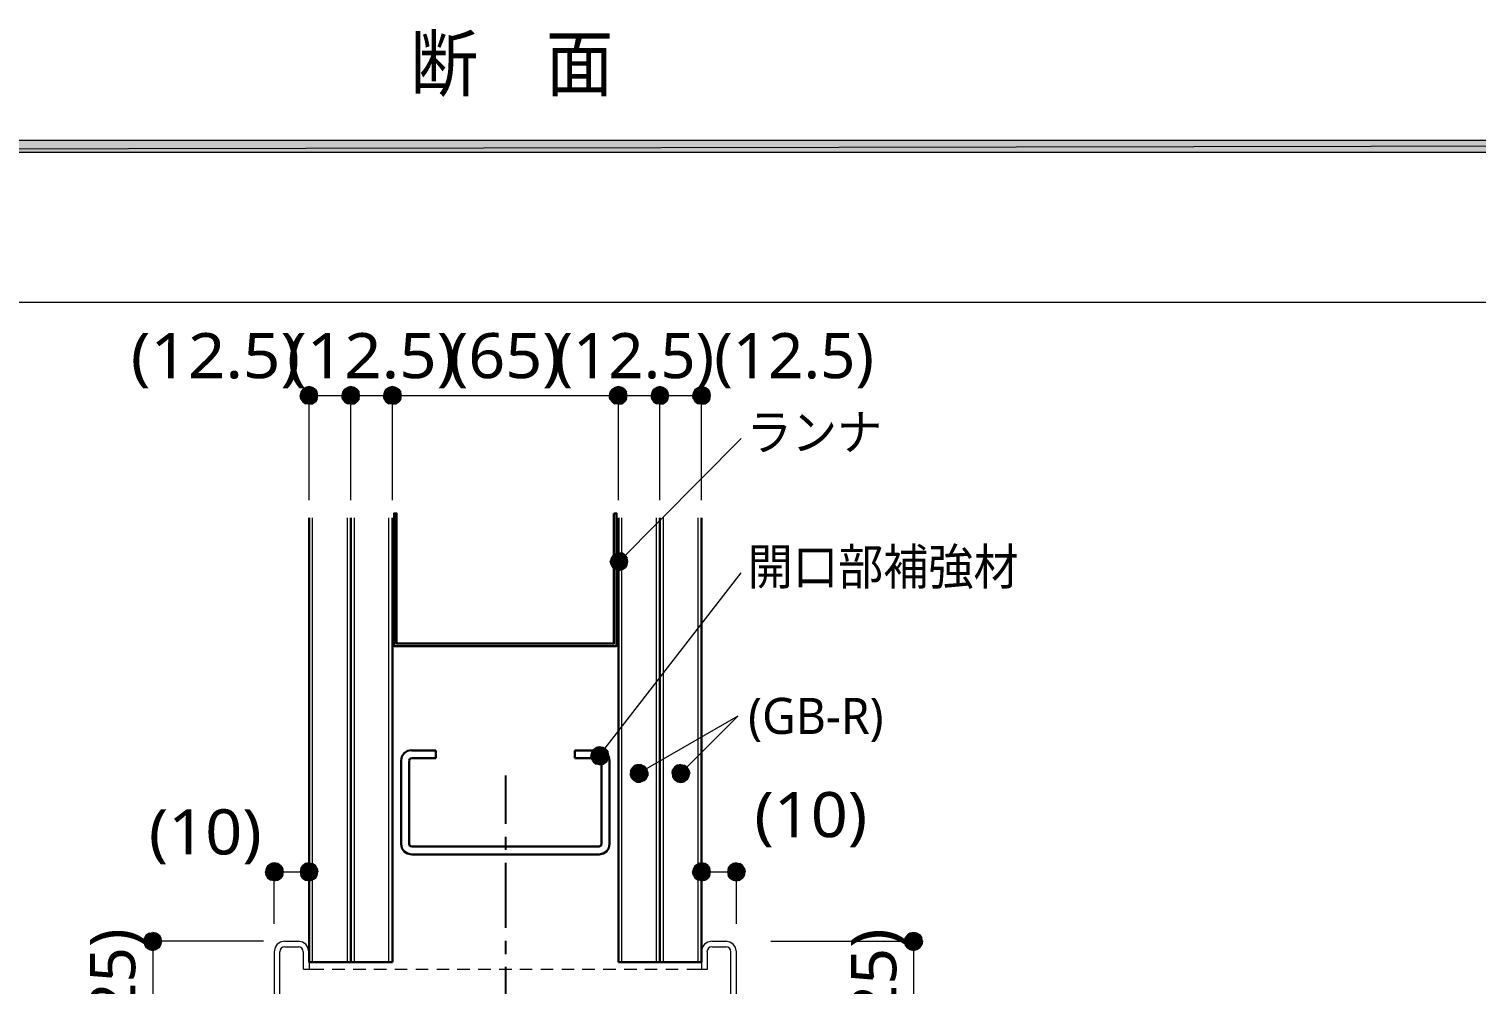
# Model space of a CAD drawing. Header units: millimetres. Extents: x 0 to 420, y 0 to 297.
# Drawn here: x 122.7 to 206, y 157.7 to 212.7 of the extents above; entities that cross this region are included whole.
import ezdxf
from ezdxf.enums import TextEntityAlignment as Align

# ---------------------------------------------------------------- set-up
doc = ezdxf.new("R2010")
doc.units = ezdxf.units.MM
doc.styles.add('kst32b', font='NotoSansJP-Variable.ttf')

msp = doc.modelspace()

# ---------------------------------------------------------------- hatches: boundary and pattern name
h = msp.add_hatch(color=7)
h.paths.add_polyline_path([(394.166, 205.634), (394.166, 206.333), (26.183, 205.634), (394.166, 205.634)])
h.paths.add_polyline_path([(394.166, 206.333), (26.183, 205.634), (26.183, 206.333), (394.166, 206.333)])
h = msp.add_hatch(color=7)
h.paths.add_polyline_path([(138.324, 191.812), (138.303, 191.622), (138.811, 191.622), (138.324, 191.812)])
h.paths.add_polyline_path([(138.303, 191.622), (138.811, 191.622), (138.324, 191.41), (138.303, 191.622)])
h.paths.add_polyline_path([(138.811, 191.622), (138.324, 191.41), (138.451, 191.262), (138.811, 191.622)])
h = msp.add_hatch(color=7)
h.paths.add_polyline_path([(138.811, 192.13), (138.599, 192.087), (138.811, 191.622), (138.811, 192.13)])
h.paths.add_polyline_path([(138.599, 192.087), (138.811, 191.622), (138.451, 191.982), (138.599, 192.087)])
h.paths.add_polyline_path([(138.811, 191.622), (138.451, 191.982), (138.324, 191.812), (138.811, 191.622)])
h = msp.add_hatch(color=7)
h.paths.add_polyline_path([(138.451, 191.262), (138.599, 191.135), (138.811, 191.622), (138.451, 191.262)])
h.paths.add_polyline_path([(138.599, 191.135), (138.811, 191.622), (138.811, 191.114), (138.599, 191.135)])
h.paths.add_polyline_path([(138.811, 191.622), (138.811, 191.114), (139.002, 191.135), (138.811, 191.622)])
for points in [[(139.002, 192.087), (138.811, 192.13), (138.811, 191.622), (139.002, 192.087)], [(141.393, 192.087), (141.203, 192.13), (141.203, 191.622), (141.393, 192.087)], [(143.806, 192.087), (143.616, 192.13), (143.616, 191.622), (143.806, 192.087)], [(156.803, 192.087), (156.612, 192.13), (156.612, 191.622), (156.803, 192.087)], [(159.195, 192.087), (159.004, 192.13), (159.004, 191.622), (159.195, 192.087)], [(161.608, 192.087), (161.396, 192.13), (161.396, 191.622), (161.608, 192.087)], [(156.845, 182.541), (156.654, 182.562), (156.654, 182.054), (156.845, 182.541)], [(155.744, 171.344), (155.533, 171.386), (155.533, 170.878), (155.744, 171.344)], [(157.734, 170.371), (157.544, 170.307), (157.797, 169.862), (157.734, 170.371)], [(159.999, 170.328), (159.851, 170.222), (160.211, 169.862), (159.999, 170.328)], [(137.012, 164.655), (136.8, 164.698), (136.8, 164.19), (137.012, 164.655)], [(138.599, 163.703), (138.811, 163.661), (138.811, 164.19), (138.599, 163.703)], [(161.608, 164.655), (161.396, 164.698), (161.396, 164.19), (161.608, 164.655)], [(163.216, 163.703), (163.407, 163.661), (163.407, 164.19), (163.216, 163.703)], [(130.281, 159.978), (130.323, 160.189), (129.815, 160.189), (130.281, 159.978)], [(173.122, 160.38), (173.101, 160.189), (173.609, 160.189), (173.122, 160.38)], [(174.075, 159.978), (174.117, 160.189), (173.609, 160.189), (174.075, 159.978)]]:
    msp.add_hatch(color=7).paths.add_polyline_path(points)
h = msp.add_hatch(color=7)
h.paths.add_polyline_path([(139.319, 191.622), (139.277, 191.812), (138.811, 191.622), (139.319, 191.622)])
h.paths.add_polyline_path([(139.277, 191.812), (138.811, 191.622), (139.171, 191.982), (139.277, 191.812)])
h.paths.add_polyline_path([(138.811, 191.622), (139.171, 191.982), (139.002, 192.087), (138.811, 191.622)])
h = msp.add_hatch(color=7)
h.paths.add_polyline_path([(139.002, 191.135), (139.171, 191.262), (138.811, 191.622), (139.002, 191.135)])
h.paths.add_polyline_path([(139.171, 191.262), (138.811, 191.622), (139.277, 191.41), (139.171, 191.262)])
h.paths.add_polyline_path([(138.811, 191.622), (139.277, 191.41), (139.319, 191.622), (138.811, 191.622)])
h = msp.add_hatch(color=7)
h.paths.add_polyline_path([(140.737, 191.812), (140.695, 191.622), (141.203, 191.622), (140.737, 191.812)])
h.paths.add_polyline_path([(140.695, 191.622), (141.203, 191.622), (140.737, 191.41), (140.695, 191.622)])
h.paths.add_polyline_path([(141.203, 191.622), (140.737, 191.41), (140.843, 191.262), (141.203, 191.622)])
h = msp.add_hatch(color=7)
h.paths.add_polyline_path([(141.203, 192.13), (141.012, 192.087), (141.203, 191.622), (141.203, 192.13)])
h.paths.add_polyline_path([(141.012, 192.087), (141.203, 191.622), (140.843, 191.982), (141.012, 192.087)])
h.paths.add_polyline_path([(141.203, 191.622), (140.843, 191.982), (140.737, 191.812), (141.203, 191.622)])
h = msp.add_hatch(color=7)
h.paths.add_polyline_path([(140.843, 191.262), (141.012, 191.135), (141.203, 191.622), (140.843, 191.262)])
h.paths.add_polyline_path([(141.012, 191.135), (141.203, 191.622), (141.203, 191.114), (141.012, 191.135)])
h.paths.add_polyline_path([(141.203, 191.622), (141.203, 191.114), (141.393, 191.135), (141.203, 191.622)])
h = msp.add_hatch(color=7)
h.paths.add_polyline_path([(141.711, 191.622), (141.69, 191.812), (141.203, 191.622), (141.711, 191.622)])
h.paths.add_polyline_path([(141.69, 191.812), (141.203, 191.622), (141.563, 191.982), (141.69, 191.812)])
h.paths.add_polyline_path([(141.203, 191.622), (141.563, 191.982), (141.393, 192.087), (141.203, 191.622)])
h = msp.add_hatch(color=7)
h.paths.add_polyline_path([(141.393, 191.135), (141.563, 191.262), (141.203, 191.622), (141.393, 191.135)])
h.paths.add_polyline_path([(141.563, 191.262), (141.203, 191.622), (141.69, 191.41), (141.563, 191.262)])
h.paths.add_polyline_path([(141.203, 191.622), (141.69, 191.41), (141.711, 191.622), (141.203, 191.622)])
h = msp.add_hatch(color=7)
h.paths.add_polyline_path([(143.129, 191.812), (143.087, 191.622), (143.616, 191.622), (143.129, 191.812)])
h.paths.add_polyline_path([(143.087, 191.622), (143.616, 191.622), (143.129, 191.41), (143.087, 191.622)])
h.paths.add_polyline_path([(143.616, 191.622), (143.129, 191.41), (143.235, 191.262), (143.616, 191.622)])
h = msp.add_hatch(color=7)
h.paths.add_polyline_path([(143.616, 192.13), (143.404, 192.087), (143.616, 191.622), (143.616, 192.13)])
h.paths.add_polyline_path([(143.404, 192.087), (143.616, 191.622), (143.235, 191.982), (143.404, 192.087)])
h.paths.add_polyline_path([(143.616, 191.622), (143.235, 191.982), (143.129, 191.812), (143.616, 191.622)])
h = msp.add_hatch(color=7)
h.paths.add_polyline_path([(143.235, 191.262), (143.404, 191.135), (143.616, 191.622), (143.235, 191.262)])
h.paths.add_polyline_path([(143.404, 191.135), (143.616, 191.622), (143.616, 191.114), (143.404, 191.135)])
h.paths.add_polyline_path([(143.616, 191.622), (143.616, 191.114), (143.806, 191.135), (143.616, 191.622)])
h = msp.add_hatch(color=7)
h.paths.add_polyline_path([(144.124, 191.622), (144.082, 191.812), (143.616, 191.622), (144.124, 191.622)])
h.paths.add_polyline_path([(144.082, 191.812), (143.616, 191.622), (143.976, 191.982), (144.082, 191.812)])
h.paths.add_polyline_path([(143.616, 191.622), (143.976, 191.982), (143.806, 192.087), (143.616, 191.622)])
h = msp.add_hatch(color=7)
h.paths.add_polyline_path([(143.806, 191.135), (143.976, 191.262), (143.616, 191.622), (143.806, 191.135)])
h.paths.add_polyline_path([(143.976, 191.262), (143.616, 191.622), (144.082, 191.41), (143.976, 191.262)])
h.paths.add_polyline_path([(143.616, 191.622), (144.082, 191.41), (144.124, 191.622), (143.616, 191.622)])
h = msp.add_hatch(color=7)
h.paths.add_polyline_path([(156.125, 191.812), (156.083, 191.622), (156.612, 191.622), (156.125, 191.812)])
h.paths.add_polyline_path([(156.083, 191.622), (156.612, 191.622), (156.125, 191.41), (156.083, 191.622)])
h.paths.add_polyline_path([(156.612, 191.622), (156.125, 191.41), (156.252, 191.262), (156.612, 191.622)])
h = msp.add_hatch(color=7)
h.paths.add_polyline_path([(156.612, 192.13), (156.401, 192.087), (156.612, 191.622), (156.612, 192.13)])
h.paths.add_polyline_path([(156.401, 192.087), (156.612, 191.622), (156.252, 191.982), (156.401, 192.087)])
h.paths.add_polyline_path([(156.612, 191.622), (156.252, 191.982), (156.125, 191.812), (156.612, 191.622)])
h = msp.add_hatch(color=7)
h.paths.add_polyline_path([(156.252, 191.262), (156.401, 191.135), (156.612, 191.622), (156.252, 191.262)])
h.paths.add_polyline_path([(156.401, 191.135), (156.612, 191.622), (156.612, 191.114), (156.401, 191.135)])
h.paths.add_polyline_path([(156.612, 191.622), (156.612, 191.114), (156.803, 191.135), (156.612, 191.622)])
h = msp.add_hatch(color=7)
h.paths.add_polyline_path([(157.12, 191.622), (157.078, 191.812), (156.612, 191.622), (157.12, 191.622)])
h.paths.add_polyline_path([(157.078, 191.812), (156.612, 191.622), (156.972, 191.982), (157.078, 191.812)])
h.paths.add_polyline_path([(156.612, 191.622), (156.972, 191.982), (156.803, 192.087), (156.612, 191.622)])
h = msp.add_hatch(color=7)
h.paths.add_polyline_path([(156.803, 191.135), (156.972, 191.262), (156.612, 191.622), (156.803, 191.135)])
h.paths.add_polyline_path([(156.972, 191.262), (156.612, 191.622), (157.078, 191.41), (156.972, 191.262)])
h.paths.add_polyline_path([(156.612, 191.622), (157.078, 191.41), (157.12, 191.622), (156.612, 191.622)])
h = msp.add_hatch(color=7)
h.paths.add_polyline_path([(158.538, 191.812), (158.496, 191.622), (159.004, 191.622), (158.538, 191.812)])
h.paths.add_polyline_path([(158.496, 191.622), (159.004, 191.622), (158.538, 191.41), (158.496, 191.622)])
h.paths.add_polyline_path([(159.004, 191.622), (158.538, 191.41), (158.644, 191.262), (159.004, 191.622)])
h = msp.add_hatch(color=7)
h.paths.add_polyline_path([(159.004, 192.13), (158.813, 192.087), (159.004, 191.622), (159.004, 192.13)])
h.paths.add_polyline_path([(158.813, 192.087), (159.004, 191.622), (158.644, 191.982), (158.813, 192.087)])
h.paths.add_polyline_path([(159.004, 191.622), (158.644, 191.982), (158.538, 191.812), (159.004, 191.622)])
h = msp.add_hatch(color=7)
h.paths.add_polyline_path([(158.644, 191.262), (158.813, 191.135), (159.004, 191.622), (158.644, 191.262)])
h.paths.add_polyline_path([(158.813, 191.135), (159.004, 191.622), (159.004, 191.114), (158.813, 191.135)])
h.paths.add_polyline_path([(159.004, 191.622), (159.004, 191.114), (159.195, 191.135), (159.004, 191.622)])
h = msp.add_hatch(color=7)
h.paths.add_polyline_path([(159.512, 191.622), (159.47, 191.812), (159.004, 191.622), (159.512, 191.622)])
h.paths.add_polyline_path([(159.47, 191.812), (159.004, 191.622), (159.364, 191.982), (159.47, 191.812)])
h.paths.add_polyline_path([(159.004, 191.622), (159.364, 191.982), (159.195, 192.087), (159.004, 191.622)])
h = msp.add_hatch(color=7)
h.paths.add_polyline_path([(159.195, 191.135), (159.364, 191.262), (159.004, 191.622), (159.195, 191.135)])
h.paths.add_polyline_path([(159.364, 191.262), (159.004, 191.622), (159.47, 191.41), (159.364, 191.262)])
h.paths.add_polyline_path([(159.004, 191.622), (159.47, 191.41), (159.512, 191.622), (159.004, 191.622)])
h = msp.add_hatch(color=7)
h.paths.add_polyline_path([(160.93, 191.812), (160.888, 191.622), (161.396, 191.622), (160.93, 191.812)])
h.paths.add_polyline_path([(160.888, 191.622), (161.396, 191.622), (160.93, 191.41), (160.888, 191.622)])
h.paths.add_polyline_path([(161.396, 191.622), (160.93, 191.41), (161.036, 191.262), (161.396, 191.622)])
h = msp.add_hatch(color=7)
h.paths.add_polyline_path([(161.396, 192.13), (161.205, 192.087), (161.396, 191.622), (161.396, 192.13)])
h.paths.add_polyline_path([(161.205, 192.087), (161.396, 191.622), (161.036, 191.982), (161.205, 192.087)])
h.paths.add_polyline_path([(161.396, 191.622), (161.036, 191.982), (160.93, 191.812), (161.396, 191.622)])
h = msp.add_hatch(color=7)
h.paths.add_polyline_path([(161.036, 191.262), (161.205, 191.135), (161.396, 191.622), (161.036, 191.262)])
h.paths.add_polyline_path([(161.205, 191.135), (161.396, 191.622), (161.396, 191.114), (161.205, 191.135)])
h.paths.add_polyline_path([(161.396, 191.622), (161.396, 191.114), (161.608, 191.135), (161.396, 191.622)])
h = msp.add_hatch(color=7)
h.paths.add_polyline_path([(161.925, 191.622), (161.883, 191.812), (161.396, 191.622), (161.925, 191.622)])
h.paths.add_polyline_path([(161.883, 191.812), (161.396, 191.622), (161.777, 191.982), (161.883, 191.812)])
h.paths.add_polyline_path([(161.396, 191.622), (161.777, 191.982), (161.608, 192.087), (161.396, 191.622)])
h = msp.add_hatch(color=7)
h.paths.add_polyline_path([(161.608, 191.135), (161.777, 191.262), (161.396, 191.622), (161.608, 191.135)])
h.paths.add_polyline_path([(161.777, 191.262), (161.396, 191.622), (161.883, 191.41), (161.777, 191.262)])
h.paths.add_polyline_path([(161.396, 191.622), (161.883, 191.41), (161.925, 191.622), (161.396, 191.622)])
h = msp.add_hatch(color=7)
h.paths.add_polyline_path([(156.654, 182.562), (156.464, 182.541), (156.654, 182.054), (156.654, 182.562)])
h.paths.add_polyline_path([(156.464, 182.541), (156.654, 182.054), (156.295, 182.414), (156.464, 182.541)])
h.paths.add_polyline_path([(156.654, 182.054), (156.295, 182.414), (156.189, 182.245), (156.654, 182.054)])
h = msp.add_hatch(color=7)
h.paths.add_polyline_path([(157.162, 182.054), (157.12, 182.245), (156.654, 182.054), (157.162, 182.054)])
h.paths.add_polyline_path([(157.12, 182.245), (156.654, 182.054), (157.014, 182.414), (157.12, 182.245)])
h.paths.add_polyline_path([(156.654, 182.054), (157.014, 182.414), (156.845, 182.541), (156.654, 182.054)])
h = msp.add_hatch(color=7)
h.paths.add_polyline_path([(156.189, 182.245), (156.146, 182.054), (156.654, 182.054), (156.189, 182.245)])
h.paths.add_polyline_path([(156.146, 182.054), (156.654, 182.054), (156.189, 181.864), (156.146, 182.054)])
h.paths.add_polyline_path([(156.654, 182.054), (156.189, 181.864), (156.295, 181.695), (156.654, 182.054)])
h = msp.add_hatch(color=7)
h.paths.add_polyline_path([(156.295, 181.695), (156.464, 181.589), (156.654, 182.054), (156.295, 181.695)])
h.paths.add_polyline_path([(156.464, 181.589), (156.654, 182.054), (156.654, 181.546), (156.464, 181.589)])
h.paths.add_polyline_path([(156.654, 182.054), (156.654, 181.546), (156.845, 181.589), (156.654, 182.054)])
h = msp.add_hatch(color=7)
h.paths.add_polyline_path([(156.845, 181.589), (157.014, 181.695), (156.654, 182.054), (156.845, 181.589)])
h.paths.add_polyline_path([(157.014, 181.695), (156.654, 182.054), (157.12, 181.864), (157.014, 181.695)])
h.paths.add_polyline_path([(156.654, 182.054), (157.12, 181.864), (157.162, 182.054), (156.654, 182.054)])
h = msp.add_hatch(color=7)
h.paths.add_polyline_path([(155.067, 171.069), (155.025, 170.878), (155.533, 170.878), (155.067, 171.069)])
h.paths.add_polyline_path([(155.025, 170.878), (155.533, 170.878), (155.067, 170.667), (155.025, 170.878)])
h.paths.add_polyline_path([(155.533, 170.878), (155.067, 170.667), (155.173, 170.497), (155.533, 170.878)])
h = msp.add_hatch(color=7)
h.paths.add_polyline_path([(155.533, 171.386), (155.342, 171.344), (155.533, 170.878), (155.533, 171.386)])
h.paths.add_polyline_path([(155.342, 171.344), (155.533, 170.878), (155.173, 171.238), (155.342, 171.344)])
h.paths.add_polyline_path([(155.533, 170.878), (155.173, 171.238), (155.067, 171.069), (155.533, 170.878)])
h = msp.add_hatch(color=7)
h.paths.add_polyline_path([(155.173, 170.497), (155.342, 170.392), (155.533, 170.878), (155.173, 170.497)])
h.paths.add_polyline_path([(155.342, 170.392), (155.533, 170.878), (155.533, 170.349), (155.342, 170.392)])
h.paths.add_polyline_path([(155.533, 170.878), (155.533, 170.349), (155.744, 170.392), (155.533, 170.878)])
h = msp.add_hatch(color=7)
h.paths.add_polyline_path([(156.062, 170.878), (156.02, 171.069), (155.533, 170.878), (156.062, 170.878)])
h.paths.add_polyline_path([(156.02, 171.069), (155.533, 170.878), (155.914, 171.238), (156.02, 171.069)])
h.paths.add_polyline_path([(155.533, 170.878), (155.914, 171.238), (155.744, 171.344), (155.533, 170.878)])
h = msp.add_hatch(color=7)
h.paths.add_polyline_path([(155.744, 170.392), (155.914, 170.497), (155.533, 170.878), (155.744, 170.392)])
h.paths.add_polyline_path([(155.914, 170.497), (155.533, 170.878), (156.02, 170.667), (155.914, 170.497)])
h.paths.add_polyline_path([(155.533, 170.878), (156.02, 170.667), (156.062, 170.878), (155.533, 170.878)])
h = msp.add_hatch(color=7)
h.paths.add_polyline_path([(157.544, 170.307), (157.395, 170.159), (157.797, 169.862), (157.544, 170.307)])
h.paths.add_polyline_path([(157.395, 170.159), (157.797, 169.862), (157.311, 169.989), (157.395, 170.159)])
h.paths.add_polyline_path([(157.797, 169.862), (157.311, 169.989), (157.29, 169.778), (157.797, 169.862)])
h = msp.add_hatch(color=7)
h.paths.add_polyline_path([(158.242, 170.117), (158.115, 170.265), (157.797, 169.862), (158.242, 170.117)])
h.paths.add_polyline_path([(158.115, 170.265), (157.797, 169.862), (157.946, 170.349), (158.115, 170.265)])
h.paths.add_polyline_path([(157.797, 169.862), (157.946, 170.349), (157.734, 170.371), (157.797, 169.862)])
h = msp.add_hatch(color=7)
h.paths.add_polyline_path([(158.221, 169.545), (158.305, 169.714), (157.797, 169.862), (158.221, 169.545)])
h.paths.add_polyline_path([(158.305, 169.714), (157.797, 169.862), (158.305, 169.926), (158.305, 169.714)])
h.paths.add_polyline_path([(157.797, 169.862), (158.305, 169.926), (158.242, 170.117), (157.797, 169.862)])
h = msp.add_hatch(color=7)
h.paths.add_polyline_path([(159.851, 170.222), (159.724, 170.053), (160.211, 169.862), (159.851, 170.222)])
h.paths.add_polyline_path([(159.724, 170.053), (160.211, 169.862), (159.703, 169.862), (159.724, 170.053)])
h.paths.add_polyline_path([(160.211, 169.862), (159.703, 169.862), (159.724, 169.651), (160.211, 169.862)])
h = msp.add_hatch(color=7)
h.paths.add_polyline_path([(160.57, 170.222), (160.401, 170.328), (160.211, 169.862), (160.57, 170.222)])
h.paths.add_polyline_path([(160.401, 170.328), (160.211, 169.862), (160.211, 170.371), (160.401, 170.328)])
h.paths.add_polyline_path([(160.211, 169.862), (160.211, 170.371), (159.999, 170.328), (160.211, 169.862)])
h = msp.add_hatch(color=7)
h.paths.add_polyline_path([(160.676, 169.651), (160.719, 169.862), (160.211, 169.862), (160.676, 169.651)])
h.paths.add_polyline_path([(160.719, 169.862), (160.211, 169.862), (160.676, 170.053), (160.719, 169.862)])
h.paths.add_polyline_path([(160.211, 169.862), (160.676, 170.053), (160.57, 170.222), (160.211, 169.862)])
h = msp.add_hatch(color=7)
h.paths.add_polyline_path([(157.29, 169.778), (157.353, 169.608), (157.797, 169.862), (157.29, 169.778)])
h.paths.add_polyline_path([(157.353, 169.608), (157.797, 169.862), (157.501, 169.439), (157.353, 169.608)])
h.paths.add_polyline_path([(157.797, 169.862), (157.501, 169.439), (157.671, 169.354), (157.797, 169.862)])
h = msp.add_hatch(color=7)
h.paths.add_polyline_path([(157.671, 169.354), (157.882, 169.354), (157.797, 169.862), (157.671, 169.354)])
h.paths.add_polyline_path([(157.882, 169.354), (157.797, 169.862), (158.073, 169.418), (157.882, 169.354)])
h.paths.add_polyline_path([(157.797, 169.862), (158.073, 169.418), (158.221, 169.545), (157.797, 169.862)])
h = msp.add_hatch(color=7)
h.paths.add_polyline_path([(159.724, 169.651), (159.851, 169.481), (160.211, 169.862), (159.724, 169.651)])
h.paths.add_polyline_path([(159.851, 169.481), (160.211, 169.862), (159.999, 169.376), (159.851, 169.481)])
h.paths.add_polyline_path([(160.211, 169.862), (159.999, 169.376), (160.211, 169.333), (160.211, 169.862)])
h = msp.add_hatch(color=7)
h.paths.add_polyline_path([(160.211, 169.333), (160.401, 169.376), (160.211, 169.862), (160.211, 169.333)])
h.paths.add_polyline_path([(160.401, 169.376), (160.211, 169.862), (160.57, 169.481), (160.401, 169.376)])
h.paths.add_polyline_path([(160.211, 169.862), (160.57, 169.481), (160.676, 169.651), (160.211, 169.862)])
h = msp.add_hatch(color=7)
h.paths.add_polyline_path([(136.335, 164.38), (136.292, 164.19), (136.8, 164.19), (136.335, 164.38)])
h.paths.add_polyline_path([(136.292, 164.19), (136.8, 164.19), (136.335, 163.978), (136.292, 164.19)])
h.paths.add_polyline_path([(136.8, 164.19), (136.335, 163.978), (136.44, 163.809), (136.8, 164.19)])
h = msp.add_hatch(color=7)
h.paths.add_polyline_path([(136.8, 164.698), (136.61, 164.655), (136.8, 164.19), (136.8, 164.698)])
h.paths.add_polyline_path([(136.61, 164.655), (136.8, 164.19), (136.44, 164.55), (136.61, 164.655)])
h.paths.add_polyline_path([(136.8, 164.19), (136.44, 164.55), (136.335, 164.38), (136.8, 164.19)])
h = msp.add_hatch(color=7)
h.paths.add_polyline_path([(136.44, 163.809), (136.61, 163.703), (136.8, 164.19), (136.44, 163.809)])
h.paths.add_polyline_path([(136.61, 163.703), (136.8, 164.19), (136.8, 163.661), (136.61, 163.703)])
h.paths.add_polyline_path([(136.8, 164.19), (136.8, 163.661), (137.012, 163.703), (136.8, 164.19)])
h = msp.add_hatch(color=7)
h.paths.add_polyline_path([(137.329, 164.19), (137.287, 164.38), (136.8, 164.19), (137.329, 164.19)])
h.paths.add_polyline_path([(137.287, 164.38), (136.8, 164.19), (137.16, 164.55), (137.287, 164.38)])
h.paths.add_polyline_path([(136.8, 164.19), (137.16, 164.55), (137.012, 164.655), (136.8, 164.19)])
h = msp.add_hatch(color=7)
h.paths.add_polyline_path([(137.012, 163.703), (137.16, 163.809), (136.8, 164.19), (137.012, 163.703)])
h.paths.add_polyline_path([(137.16, 163.809), (136.8, 164.19), (137.287, 163.978), (137.16, 163.809)])
h.paths.add_polyline_path([(136.8, 164.19), (137.287, 163.978), (137.329, 164.19), (136.8, 164.19)])
h = msp.add_hatch(color=7)
h.paths.add_polyline_path([(138.599, 164.655), (138.451, 164.55), (138.811, 164.19), (138.599, 164.655)])
h.paths.add_polyline_path([(138.451, 164.55), (138.811, 164.19), (138.324, 164.38), (138.451, 164.55)])
h.paths.add_polyline_path([(138.811, 164.19), (138.324, 164.38), (138.303, 164.19), (138.811, 164.19)])
h = msp.add_hatch(color=7)
h.paths.add_polyline_path([(138.303, 164.19), (138.324, 163.978), (138.811, 164.19), (138.303, 164.19)])
h.paths.add_polyline_path([(138.324, 163.978), (138.811, 164.19), (138.451, 163.809), (138.324, 163.978)])
h.paths.add_polyline_path([(138.811, 164.19), (138.451, 163.809), (138.599, 163.703), (138.811, 164.19)])
h = msp.add_hatch(color=7)
h.paths.add_polyline_path([(139.171, 164.55), (139.002, 164.655), (138.811, 164.19), (139.171, 164.55)])
h.paths.add_polyline_path([(139.002, 164.655), (138.811, 164.19), (138.811, 164.698), (139.002, 164.655)])
h.paths.add_polyline_path([(138.811, 164.19), (138.811, 164.698), (138.599, 164.655), (138.811, 164.19)])
h = msp.add_hatch(color=7)
h.paths.add_polyline_path([(139.277, 163.978), (139.319, 164.19), (138.811, 164.19), (139.277, 163.978)])
h.paths.add_polyline_path([(139.319, 164.19), (138.811, 164.19), (139.277, 164.38), (139.319, 164.19)])
h.paths.add_polyline_path([(138.811, 164.19), (139.277, 164.38), (139.171, 164.55), (138.811, 164.19)])
h = msp.add_hatch(color=7)
h.paths.add_polyline_path([(138.811, 163.661), (139.002, 163.703), (138.811, 164.19), (138.811, 163.661)])
h.paths.add_polyline_path([(139.002, 163.703), (138.811, 164.19), (139.171, 163.809), (139.002, 163.703)])
h.paths.add_polyline_path([(138.811, 164.19), (139.171, 163.809), (139.277, 163.978), (138.811, 164.19)])
h = msp.add_hatch(color=7)
h.paths.add_polyline_path([(160.93, 164.38), (160.888, 164.19), (161.396, 164.19), (160.93, 164.38)])
h.paths.add_polyline_path([(160.888, 164.19), (161.396, 164.19), (160.93, 163.978), (160.888, 164.19)])
h.paths.add_polyline_path([(161.396, 164.19), (160.93, 163.978), (161.036, 163.809), (161.396, 164.19)])
h = msp.add_hatch(color=7)
h.paths.add_polyline_path([(161.396, 164.698), (161.205, 164.655), (161.396, 164.19), (161.396, 164.698)])
h.paths.add_polyline_path([(161.205, 164.655), (161.396, 164.19), (161.036, 164.55), (161.205, 164.655)])
h.paths.add_polyline_path([(161.396, 164.19), (161.036, 164.55), (160.93, 164.38), (161.396, 164.19)])
h = msp.add_hatch(color=7)
h.paths.add_polyline_path([(161.036, 163.809), (161.205, 163.703), (161.396, 164.19), (161.036, 163.809)])
h.paths.add_polyline_path([(161.205, 163.703), (161.396, 164.19), (161.396, 163.661), (161.205, 163.703)])
h.paths.add_polyline_path([(161.396, 164.19), (161.396, 163.661), (161.608, 163.703), (161.396, 164.19)])
h = msp.add_hatch(color=7)
h.paths.add_polyline_path([(161.925, 164.19), (161.883, 164.38), (161.396, 164.19), (161.925, 164.19)])
h.paths.add_polyline_path([(161.883, 164.38), (161.396, 164.19), (161.777, 164.55), (161.883, 164.38)])
h.paths.add_polyline_path([(161.396, 164.19), (161.777, 164.55), (161.608, 164.655), (161.396, 164.19)])
h = msp.add_hatch(color=7)
h.paths.add_polyline_path([(161.608, 163.703), (161.777, 163.809), (161.396, 164.19), (161.608, 163.703)])
h.paths.add_polyline_path([(161.777, 163.809), (161.396, 164.19), (161.883, 163.978), (161.777, 163.809)])
h.paths.add_polyline_path([(161.396, 164.19), (161.883, 163.978), (161.925, 164.19), (161.396, 164.19)])
h = msp.add_hatch(color=7)
h.paths.add_polyline_path([(163.216, 164.655), (163.047, 164.55), (163.407, 164.19), (163.216, 164.655)])
h.paths.add_polyline_path([(163.047, 164.55), (163.407, 164.19), (162.941, 164.38), (163.047, 164.55)])
h.paths.add_polyline_path([(163.407, 164.19), (162.941, 164.38), (162.899, 164.19), (163.407, 164.19)])
h = msp.add_hatch(color=7)
h.paths.add_polyline_path([(162.899, 164.19), (162.941, 163.978), (163.407, 164.19), (162.899, 164.19)])
h.paths.add_polyline_path([(162.941, 163.978), (163.407, 164.19), (163.047, 163.809), (162.941, 163.978)])
h.paths.add_polyline_path([(163.407, 164.19), (163.047, 163.809), (163.216, 163.703), (163.407, 164.19)])
h = msp.add_hatch(color=7)
h.paths.add_polyline_path([(163.767, 164.55), (163.597, 164.655), (163.407, 164.19), (163.767, 164.55)])
h.paths.add_polyline_path([(163.597, 164.655), (163.407, 164.19), (163.407, 164.698), (163.597, 164.655)])
h.paths.add_polyline_path([(163.407, 164.19), (163.407, 164.698), (163.216, 164.655), (163.407, 164.19)])
h = msp.add_hatch(color=7)
h.paths.add_polyline_path([(163.872, 163.978), (163.915, 164.19), (163.407, 164.19), (163.872, 163.978)])
h.paths.add_polyline_path([(163.915, 164.19), (163.407, 164.19), (163.872, 164.38), (163.915, 164.19)])
h.paths.add_polyline_path([(163.407, 164.19), (163.872, 164.38), (163.767, 164.55), (163.407, 164.19)])
h = msp.add_hatch(color=7)
h.paths.add_polyline_path([(163.407, 163.661), (163.597, 163.703), (163.407, 164.19), (163.407, 163.661)])
h.paths.add_polyline_path([(163.597, 163.703), (163.407, 164.19), (163.767, 163.809), (163.597, 163.703)])
h.paths.add_polyline_path([(163.407, 164.19), (163.767, 163.809), (163.872, 163.978), (163.407, 164.19)])
h = msp.add_hatch(color=7)
h.paths.add_polyline_path([(129.434, 160.549), (129.328, 160.38), (129.815, 160.189), (129.434, 160.549)])
h.paths.add_polyline_path([(129.328, 160.38), (129.815, 160.189), (129.286, 160.189), (129.328, 160.38)])
h.paths.add_polyline_path([(129.815, 160.189), (129.286, 160.189), (129.328, 159.978), (129.815, 160.189)])
h = msp.add_hatch(color=7)
h.paths.add_polyline_path([(129.328, 159.978), (129.434, 159.808), (129.815, 160.189), (129.328, 159.978)])
h.paths.add_polyline_path([(129.434, 159.808), (129.815, 160.189), (129.604, 159.702), (129.434, 159.808)])
h.paths.add_polyline_path([(129.815, 160.189), (129.604, 159.702), (129.815, 159.66), (129.815, 160.189)])
h = msp.add_hatch(color=7)
h.paths.add_polyline_path([(130.006, 160.655), (129.815, 160.697), (129.815, 160.189), (130.006, 160.655)])
h.paths.add_polyline_path([(129.815, 160.697), (129.815, 160.189), (129.604, 160.655), (129.815, 160.697)])
h.paths.add_polyline_path([(129.815, 160.189), (129.604, 160.655), (129.434, 160.549), (129.815, 160.189)])
h = msp.add_hatch(color=7)
h.paths.add_polyline_path([(130.323, 160.189), (130.281, 160.38), (129.815, 160.189), (130.323, 160.189)])
h.paths.add_polyline_path([(130.281, 160.38), (129.815, 160.189), (130.175, 160.549), (130.281, 160.38)])
h.paths.add_polyline_path([(129.815, 160.189), (130.175, 160.549), (130.006, 160.655), (129.815, 160.189)])
h = msp.add_hatch(color=7)
h.paths.add_polyline_path([(129.815, 159.66), (130.006, 159.702), (129.815, 160.189), (129.815, 159.66)])
h.paths.add_polyline_path([(130.006, 159.702), (129.815, 160.189), (130.175, 159.808), (130.006, 159.702)])
h.paths.add_polyline_path([(129.815, 160.189), (130.175, 159.808), (130.281, 159.978), (129.815, 160.189)])
h = msp.add_hatch(color=7)
h.paths.add_polyline_path([(173.249, 160.549), (173.122, 160.38), (173.609, 160.189), (173.249, 160.549)])
h.paths.add_polyline_path([(173.122, 160.38), (173.609, 160.189), (173.101, 160.189), (173.122, 160.38)])
h.paths.add_polyline_path([(173.609, 160.189), (173.101, 160.189), (173.122, 159.978), (173.609, 160.189)])
h = msp.add_hatch(color=7)
h.paths.add_polyline_path([(173.101, 160.189), (173.122, 159.978), (173.609, 160.189), (173.101, 160.189)])
h.paths.add_polyline_path([(173.122, 159.978), (173.609, 160.189), (173.249, 159.808), (173.122, 159.978)])
h.paths.add_polyline_path([(173.609, 160.189), (173.249, 159.808), (173.419, 159.702), (173.609, 160.189)])
h = msp.add_hatch(color=7)
h.paths.add_polyline_path([(173.609, 160.697), (173.419, 160.655), (173.609, 160.189), (173.609, 160.697)])
h.paths.add_polyline_path([(173.419, 160.655), (173.609, 160.189), (173.249, 160.549), (173.419, 160.655)])
h.paths.add_polyline_path([(173.609, 160.189), (173.249, 160.549), (173.122, 160.38), (173.609, 160.189)])
h = msp.add_hatch(color=7)
h.paths.add_polyline_path([(173.122, 159.978), (173.249, 159.808), (173.609, 160.189), (173.122, 159.978)])
h.paths.add_polyline_path([(173.249, 159.808), (173.609, 160.189), (173.419, 159.702), (173.249, 159.808)])
h.paths.add_polyline_path([(173.609, 160.189), (173.419, 159.702), (173.609, 159.66), (173.609, 160.189)])
h = msp.add_hatch(color=7)
h.paths.add_polyline_path([(173.8, 160.655), (173.609, 160.697), (173.609, 160.189), (173.8, 160.655)])
h.paths.add_polyline_path([(173.609, 160.697), (173.609, 160.189), (173.419, 160.655), (173.609, 160.697)])
h.paths.add_polyline_path([(173.609, 160.189), (173.419, 160.655), (173.249, 160.549), (173.609, 160.189)])
h = msp.add_hatch(color=7)
h.paths.add_polyline_path([(173.419, 159.702), (173.609, 159.66), (173.609, 160.189), (173.419, 159.702)])
h.paths.add_polyline_path([(173.609, 159.66), (173.609, 160.189), (173.8, 159.702), (173.609, 159.66)])
h.paths.add_polyline_path([(173.609, 160.189), (173.8, 159.702), (173.969, 159.808), (173.609, 160.189)])
h = msp.add_hatch(color=7)
h.paths.add_polyline_path([(174.075, 160.38), (173.969, 160.549), (173.609, 160.189), (174.075, 160.38)])
h.paths.add_polyline_path([(173.969, 160.549), (173.609, 160.189), (173.8, 160.655), (173.969, 160.549)])
h.paths.add_polyline_path([(173.609, 160.189), (173.8, 160.655), (173.609, 160.697), (173.609, 160.189)])
h = msp.add_hatch(color=7)
h.paths.add_polyline_path([(174.117, 160.189), (174.075, 160.38), (173.609, 160.189), (174.117, 160.189)])
h.paths.add_polyline_path([(174.075, 160.38), (173.609, 160.189), (173.969, 160.549), (174.075, 160.38)])
h.paths.add_polyline_path([(173.609, 160.189), (173.969, 160.549), (173.8, 160.655), (173.609, 160.189)])
h = msp.add_hatch(color=7)
h.paths.add_polyline_path([(173.969, 159.808), (174.075, 159.978), (173.609, 160.189), (173.969, 159.808)])
h.paths.add_polyline_path([(174.075, 159.978), (173.609, 160.189), (174.117, 160.189), (174.075, 159.978)])
h.paths.add_polyline_path([(173.609, 160.189), (174.117, 160.189), (174.075, 160.38), (173.609, 160.189)])
h = msp.add_hatch(color=7)
h.paths.add_polyline_path([(173.609, 159.66), (173.8, 159.702), (173.609, 160.189), (173.609, 159.66)])
h.paths.add_polyline_path([(173.8, 159.702), (173.609, 160.189), (173.969, 159.808), (173.8, 159.702)])
h.paths.add_polyline_path([(173.609, 160.189), (173.969, 159.808), (174.075, 159.978), (173.609, 160.189)])

# ---------------------------------------------------------------- linework, layer by layer
at = {"lineweight": 0}
for points in [[(394.166, 205.634), (394.166, 206.333), (26.183, 205.634)], [(394.166, 206.333), (26.183, 205.634), (26.183, 206.333)], [(138.324, 191.812), (138.303, 191.622), (138.811, 191.622)], [(138.303, 191.622), (138.811, 191.622), (138.324, 191.41)], [(138.811, 191.622), (138.451, 191.982), (138.324, 191.812)], [(138.811, 191.622), (138.324, 191.41), (138.451, 191.262)], [(138.599, 192.087), (138.811, 191.622), (138.451, 191.982)], [(138.451, 191.262), (138.599, 191.135), (138.811, 191.622)], [(138.811, 192.13), (138.599, 192.087), (138.811, 191.622)], [(138.599, 191.135), (138.811, 191.622), (138.811, 191.114)], [(139.002, 192.087), (138.811, 192.13), (138.811, 191.622)], [(138.811, 191.622), (139.171, 191.982), (139.002, 192.087)], [(139.277, 191.812), (138.811, 191.622), (139.171, 191.982)], [(139.319, 191.622), (139.277, 191.812), (138.811, 191.622)], [(138.811, 191.622), (138.811, 191.114), (139.002, 191.135)], [(139.002, 191.135), (139.171, 191.262), (138.811, 191.622)], [(139.171, 191.262), (138.811, 191.622), (139.277, 191.41)], [(138.811, 191.622), (139.277, 191.41), (139.319, 191.622)], [(140.737, 191.812), (140.695, 191.622), (141.203, 191.622)], [(140.695, 191.622), (141.203, 191.622), (140.737, 191.41)], [(141.203, 191.622), (140.843, 191.982), (140.737, 191.812)], [(141.203, 191.622), (140.737, 191.41), (140.843, 191.262)], [(141.012, 192.087), (141.203, 191.622), (140.843, 191.982)], [(140.843, 191.262), (141.012, 191.135), (141.203, 191.622)], [(141.203, 192.13), (141.012, 192.087), (141.203, 191.622)], [(141.012, 191.135), (141.203, 191.622), (141.203, 191.114)], [(141.393, 192.087), (141.203, 192.13), (141.203, 191.622)], [(141.203, 191.622), (141.563, 191.982), (141.393, 192.087)], [(141.69, 191.812), (141.203, 191.622), (141.563, 191.982)], [(141.711, 191.622), (141.69, 191.812), (141.203, 191.622)], [(141.203, 191.622), (141.203, 191.114), (141.393, 191.135)], [(141.393, 191.135), (141.563, 191.262), (141.203, 191.622)], [(141.563, 191.262), (141.203, 191.622), (141.69, 191.41)], [(141.203, 191.622), (141.69, 191.41), (141.711, 191.622)], [(143.129, 191.812), (143.087, 191.622), (143.616, 191.622)], [(143.087, 191.622), (143.616, 191.622), (143.129, 191.41)], [(143.616, 191.622), (143.235, 191.982), (143.129, 191.812)], [(143.616, 191.622), (143.129, 191.41), (143.235, 191.262)], [(143.404, 192.087), (143.616, 191.622), (143.235, 191.982)], [(143.235, 191.262), (143.404, 191.135), (143.616, 191.622)], [(143.616, 192.13), (143.404, 192.087), (143.616, 191.622)], [(143.404, 191.135), (143.616, 191.622), (143.616, 191.114)], [(143.806, 192.087), (143.616, 192.13), (143.616, 191.622)], [(143.616, 191.622), (143.976, 191.982), (143.806, 192.087)], [(144.082, 191.812), (143.616, 191.622), (143.976, 191.982)], [(144.124, 191.622), (144.082, 191.812), (143.616, 191.622)], [(143.616, 191.622), (143.616, 191.114), (143.806, 191.135)], [(143.806, 191.135), (143.976, 191.262), (143.616, 191.622)], [(143.976, 191.262), (143.616, 191.622), (144.082, 191.41)], [(143.616, 191.622), (144.082, 191.41), (144.124, 191.622)], [(156.125, 191.812), (156.083, 191.622), (156.612, 191.622)], [(156.083, 191.622), (156.612, 191.622), (156.125, 191.41)], [(156.612, 191.622), (156.252, 191.982), (156.125, 191.812)], [(156.612, 191.622), (156.125, 191.41), (156.252, 191.262)], [(156.401, 192.087), (156.612, 191.622), (156.252, 191.982)], [(156.252, 191.262), (156.401, 191.135), (156.612, 191.622)], [(156.612, 192.13), (156.401, 192.087), (156.612, 191.622)], [(156.401, 191.135), (156.612, 191.622), (156.612, 191.114)], [(156.803, 192.087), (156.612, 192.13), (156.612, 191.622)], [(156.612, 191.622), (156.972, 191.982), (156.803, 192.087)], [(157.078, 191.812), (156.612, 191.622), (156.972, 191.982)], [(157.12, 191.622), (157.078, 191.812), (156.612, 191.622)], [(156.612, 191.622), (156.612, 191.114), (156.803, 191.135)], [(156.803, 191.135), (156.972, 191.262), (156.612, 191.622)], [(156.972, 191.262), (156.612, 191.622), (157.078, 191.41)], [(156.612, 191.622), (157.078, 191.41), (157.12, 191.622)], [(158.538, 191.812), (158.496, 191.622), (159.004, 191.622)], [(158.496, 191.622), (159.004, 191.622), (158.538, 191.41)], [(159.004, 191.622), (158.644, 191.982), (158.538, 191.812)], [(159.004, 191.622), (158.538, 191.41), (158.644, 191.262)], [(158.813, 192.087), (159.004, 191.622), (158.644, 191.982)], [(158.644, 191.262), (158.813, 191.135), (159.004, 191.622)], [(159.004, 192.13), (158.813, 192.087), (159.004, 191.622)], [(158.813, 191.135), (159.004, 191.622), (159.004, 191.114)], [(159.195, 192.087), (159.004, 192.13), (159.004, 191.622)], [(159.004, 191.622), (159.364, 191.982), (159.195, 192.087)], [(159.47, 191.812), (159.004, 191.622), (159.364, 191.982)], [(159.512, 191.622), (159.47, 191.812), (159.004, 191.622)], [(159.004, 191.622), (159.004, 191.114), (159.195, 191.135)], [(159.195, 191.135), (159.364, 191.262), (159.004, 191.622)], [(159.364, 191.262), (159.004, 191.622), (159.47, 191.41)], [(159.004, 191.622), (159.47, 191.41), (159.512, 191.622)], [(160.93, 191.812), (160.888, 191.622), (161.396, 191.622)], [(160.888, 191.622), (161.396, 191.622), (160.93, 191.41)], [(161.396, 191.622), (161.036, 191.982), (160.93, 191.812)], [(161.396, 191.622), (160.93, 191.41), (161.036, 191.262)], [(161.205, 192.087), (161.396, 191.622), (161.036, 191.982)], [(161.036, 191.262), (161.205, 191.135), (161.396, 191.622)], [(161.396, 192.13), (161.205, 192.087), (161.396, 191.622)], [(161.205, 191.135), (161.396, 191.622), (161.396, 191.114)], [(161.608, 192.087), (161.396, 192.13), (161.396, 191.622)], [(161.396, 191.622), (161.777, 191.982), (161.608, 192.087)], [(161.883, 191.812), (161.396, 191.622), (161.777, 191.982)], [(161.925, 191.622), (161.883, 191.812), (161.396, 191.622)], [(161.396, 191.622), (161.396, 191.114), (161.608, 191.135)], [(161.608, 191.135), (161.777, 191.262), (161.396, 191.622)], [(161.777, 191.262), (161.396, 191.622), (161.883, 191.41)], [(161.396, 191.622), (161.883, 191.41), (161.925, 191.622)], [(156.464, 182.541), (156.654, 182.054), (156.295, 182.414)], [(156.654, 182.562), (156.464, 182.541), (156.654, 182.054)], [(156.845, 182.541), (156.654, 182.562), (156.654, 182.054)], [(156.654, 182.054), (157.014, 182.414), (156.845, 182.541)], [(156.189, 182.245), (156.146, 182.054), (156.654, 182.054)], [(156.146, 182.054), (156.654, 182.054), (156.189, 181.864)], [(156.654, 182.054), (156.295, 182.414), (156.189, 182.245)], [(156.654, 182.054), (156.189, 181.864), (156.295, 181.695)], [(156.295, 181.695), (156.464, 181.589), (156.654, 182.054)], [(156.464, 181.589), (156.654, 182.054), (156.654, 181.546)], [(157.12, 182.245), (156.654, 182.054), (157.014, 182.414)], [(157.162, 182.054), (157.12, 182.245), (156.654, 182.054)], [(156.654, 182.054), (156.654, 181.546), (156.845, 181.589)], [(156.845, 181.589), (157.014, 181.695), (156.654, 182.054)], [(157.014, 181.695), (156.654, 182.054), (157.12, 181.864)], [(156.654, 182.054), (157.12, 181.864), (157.162, 182.054)], [(155.067, 171.069), (155.025, 170.878), (155.533, 170.878)], [(155.025, 170.878), (155.533, 170.878), (155.067, 170.667)], [(155.533, 170.878), (155.173, 171.238), (155.067, 171.069)], [(155.533, 170.878), (155.067, 170.667), (155.173, 170.497)], [(155.342, 171.344), (155.533, 170.878), (155.173, 171.238)], [(155.173, 170.497), (155.342, 170.392), (155.533, 170.878)], [(155.533, 171.386), (155.342, 171.344), (155.533, 170.878)], [(155.342, 170.392), (155.533, 170.878), (155.533, 170.349)], [(155.744, 171.344), (155.533, 171.386), (155.533, 170.878)], [(155.533, 170.878), (155.914, 171.238), (155.744, 171.344)], [(156.02, 171.069), (155.533, 170.878), (155.914, 171.238)], [(156.062, 170.878), (156.02, 171.069), (155.533, 170.878)], [(155.533, 170.878), (155.533, 170.349), (155.744, 170.392)], [(155.744, 170.392), (155.914, 170.497), (155.533, 170.878)], [(155.914, 170.497), (155.533, 170.878), (156.02, 170.667)], [(155.533, 170.878), (156.02, 170.667), (156.062, 170.878)], [(157.797, 169.862), (157.311, 169.989), (157.29, 169.778)], [(157.395, 170.159), (157.797, 169.862), (157.311, 169.989)], [(157.544, 170.307), (157.395, 170.159), (157.797, 169.862)], [(157.734, 170.371), (157.544, 170.307), (157.797, 169.862)], [(157.797, 169.862), (157.946, 170.349), (157.734, 170.371)], [(158.115, 170.265), (157.797, 169.862), (157.946, 170.349)], [(158.242, 170.117), (158.115, 170.265), (157.797, 169.862)], [(157.797, 169.862), (158.305, 169.926), (158.242, 170.117)], [(159.724, 170.053), (160.211, 169.862), (159.703, 169.862)], [(159.851, 170.222), (159.724, 170.053), (160.211, 169.862)], [(159.999, 170.328), (159.851, 170.222), (160.211, 169.862)], [(160.211, 169.862), (160.211, 170.371), (159.999, 170.328)], [(160.401, 170.328), (160.211, 169.862), (160.211, 170.371)], [(160.57, 170.222), (160.401, 170.328), (160.211, 169.862)], [(160.211, 169.862), (160.676, 170.053), (160.57, 170.222)], [(160.719, 169.862), (160.211, 169.862), (160.676, 170.053)], [(157.29, 169.778), (157.353, 169.608), (157.797, 169.862)], [(157.353, 169.608), (157.797, 169.862), (157.501, 169.439)], [(157.797, 169.862), (157.501, 169.439), (157.671, 169.354)], [(157.671, 169.354), (157.882, 169.354), (157.797, 169.862)], [(158.305, 169.714), (157.797, 169.862), (158.305, 169.926)], [(157.882, 169.354), (157.797, 169.862), (158.073, 169.418)], [(157.797, 169.862), (158.073, 169.418), (158.221, 169.545)], [(158.221, 169.545), (158.305, 169.714), (157.797, 169.862)], [(160.211, 169.862), (159.703, 169.862), (159.724, 169.651)], [(159.724, 169.651), (159.851, 169.481), (160.211, 169.862)], [(159.851, 169.481), (160.211, 169.862), (159.999, 169.376)], [(160.211, 169.862), (159.999, 169.376), (160.211, 169.333)], [(160.211, 169.333), (160.401, 169.376), (160.211, 169.862)], [(160.401, 169.376), (160.211, 169.862), (160.57, 169.481)], [(160.211, 169.862), (160.57, 169.481), (160.676, 169.651)], [(160.676, 169.651), (160.719, 169.862), (160.211, 169.862)], [(136.335, 164.38), (136.292, 164.19), (136.8, 164.19)], [(136.292, 164.19), (136.8, 164.19), (136.335, 163.978)], [(136.8, 164.19), (136.44, 164.55), (136.335, 164.38)], [(136.8, 164.19), (136.335, 163.978), (136.44, 163.809)], [(136.61, 164.655), (136.8, 164.19), (136.44, 164.55)], [(136.44, 163.809), (136.61, 163.703), (136.8, 164.19)], [(136.8, 164.698), (136.61, 164.655), (136.8, 164.19)], [(136.61, 163.703), (136.8, 164.19), (136.8, 163.661)], [(137.012, 164.655), (136.8, 164.698), (136.8, 164.19)], [(136.8, 164.19), (137.16, 164.55), (137.012, 164.655)], [(137.287, 164.38), (136.8, 164.19), (137.16, 164.55)], [(137.329, 164.19), (137.287, 164.38), (136.8, 164.19)], [(136.8, 164.19), (136.8, 163.661), (137.012, 163.703)], [(137.012, 163.703), (137.16, 163.809), (136.8, 164.19)], [(137.16, 163.809), (136.8, 164.19), (137.287, 163.978)], [(136.8, 164.19), (137.287, 163.978), (137.329, 164.19)], [(138.811, 164.19), (138.324, 164.38), (138.303, 164.19)], [(138.303, 164.19), (138.324, 163.978), (138.811, 164.19)], [(138.451, 164.55), (138.811, 164.19), (138.324, 164.38)], [(138.324, 163.978), (138.811, 164.19), (138.451, 163.809)], [(138.599, 164.655), (138.451, 164.55), (138.811, 164.19)], [(138.811, 164.19), (138.451, 163.809), (138.599, 163.703)], [(138.811, 164.19), (138.811, 164.698), (138.599, 164.655)], [(138.599, 163.703), (138.811, 163.661), (138.811, 164.19)], [(139.002, 164.655), (138.811, 164.19), (138.811, 164.698)], [(139.171, 164.55), (139.002, 164.655), (138.811, 164.19)], [(138.811, 164.19), (139.277, 164.38), (139.171, 164.55)], [(139.319, 164.19), (138.811, 164.19), (139.277, 164.38)], [(138.811, 163.661), (139.002, 163.703), (138.811, 164.19)], [(139.002, 163.703), (138.811, 164.19), (139.171, 163.809)], [(138.811, 164.19), (139.171, 163.809), (139.277, 163.978)], [(139.277, 163.978), (139.319, 164.19), (138.811, 164.19)], [(160.93, 164.38), (160.888, 164.19), (161.396, 164.19)], [(160.888, 164.19), (161.396, 164.19), (160.93, 163.978)], [(161.396, 164.19), (161.036, 164.55), (160.93, 164.38)], [(161.396, 164.19), (160.93, 163.978), (161.036, 163.809)], [(161.205, 164.655), (161.396, 164.19), (161.036, 164.55)], [(161.036, 163.809), (161.205, 163.703), (161.396, 164.19)], [(161.396, 164.698), (161.205, 164.655), (161.396, 164.19)], [(161.205, 163.703), (161.396, 164.19), (161.396, 163.661)], [(161.608, 164.655), (161.396, 164.698), (161.396, 164.19)], [(161.396, 164.19), (161.777, 164.55), (161.608, 164.655)], [(161.883, 164.38), (161.396, 164.19), (161.777, 164.55)], [(161.925, 164.19), (161.883, 164.38), (161.396, 164.19)], [(161.396, 164.19), (161.396, 163.661), (161.608, 163.703)], [(161.608, 163.703), (161.777, 163.809), (161.396, 164.19)], [(161.777, 163.809), (161.396, 164.19), (161.883, 163.978)], [(161.396, 164.19), (161.883, 163.978), (161.925, 164.19)], [(163.407, 164.19), (162.941, 164.38), (162.899, 164.19)], [(162.899, 164.19), (162.941, 163.978), (163.407, 164.19)], [(163.047, 164.55), (163.407, 164.19), (162.941, 164.38)], [(162.941, 163.978), (163.407, 164.19), (163.047, 163.809)], [(163.216, 164.655), (163.047, 164.55), (163.407, 164.19)], [(163.407, 164.19), (163.047, 163.809), (163.216, 163.703)], [(163.407, 164.19), (163.407, 164.698), (163.216, 164.655)], [(163.216, 163.703), (163.407, 163.661), (163.407, 164.19)], [(163.597, 164.655), (163.407, 164.19), (163.407, 164.698)], [(163.767, 164.55), (163.597, 164.655), (163.407, 164.19)], [(163.407, 164.19), (163.872, 164.38), (163.767, 164.55)], [(163.915, 164.19), (163.407, 164.19), (163.872, 164.38)], [(163.407, 163.661), (163.597, 163.703), (163.407, 164.19)], [(163.597, 163.703), (163.407, 164.19), (163.767, 163.809)], [(163.407, 164.19), (163.767, 163.809), (163.872, 163.978)], [(163.872, 163.978), (163.915, 164.19), (163.407, 164.19)], [(129.328, 160.38), (129.815, 160.189), (129.286, 160.189)], [(129.815, 160.189), (129.286, 160.189), (129.328, 159.978)], [(129.434, 160.549), (129.328, 160.38), (129.815, 160.189)], [(129.328, 159.978), (129.434, 159.808), (129.815, 160.189)], [(129.815, 160.189), (129.604, 160.655), (129.434, 160.549)], [(129.434, 159.808), (129.815, 160.189), (129.604, 159.702)], [(129.815, 160.697), (129.815, 160.189), (129.604, 160.655)], [(129.815, 160.189), (129.604, 159.702), (129.815, 159.66)], [(130.006, 160.655), (129.815, 160.697), (129.815, 160.189)], [(129.815, 160.189), (130.175, 160.549), (130.006, 160.655)], [(130.281, 160.38), (129.815, 160.189), (130.175, 160.549)], [(130.323, 160.189), (130.281, 160.38), (129.815, 160.189)], [(129.815, 159.66), (130.006, 159.702), (129.815, 160.189)], [(130.006, 159.702), (129.815, 160.189), (130.175, 159.808)], [(129.815, 160.189), (130.175, 159.808), (130.281, 159.978)], [(130.281, 159.978), (130.323, 160.189), (129.815, 160.189)], [(173.122, 160.38), (173.609, 160.189), (173.101, 160.189)], [(173.122, 160.38), (173.101, 160.189), (173.609, 160.189)], [(173.609, 160.189), (173.101, 160.189), (173.122, 159.978)], [(173.101, 160.189), (173.122, 159.978), (173.609, 160.189)], [(173.249, 160.549), (173.122, 160.38), (173.609, 160.189)], [(173.609, 160.189), (173.249, 160.549), (173.122, 160.38)], [(173.122, 159.978), (173.249, 159.808), (173.609, 160.189)], [(173.122, 159.978), (173.609, 160.189), (173.249, 159.808)], [(173.609, 160.189), (173.419, 160.655), (173.249, 160.549)], [(173.419, 160.655), (173.609, 160.189), (173.249, 160.549)], [(173.249, 159.808), (173.609, 160.189), (173.419, 159.702)], [(173.609, 160.189), (173.249, 159.808), (173.419, 159.702)], [(173.609, 160.697), (173.609, 160.189), (173.419, 160.655)], [(173.609, 160.697), (173.419, 160.655), (173.609, 160.189)], [(173.609, 160.189), (173.419, 159.702), (173.609, 159.66)], [(173.419, 159.702), (173.609, 159.66), (173.609, 160.189)], [(173.8, 160.655), (173.609, 160.697), (173.609, 160.189)], [(173.609, 160.189), (173.8, 160.655), (173.609, 160.697)], [(173.609, 160.189), (173.969, 160.549), (173.8, 160.655)], [(173.969, 160.549), (173.609, 160.189), (173.8, 160.655)], [(174.075, 160.38), (173.609, 160.189), (173.969, 160.549)], [(174.075, 160.38), (173.969, 160.549), (173.609, 160.189)], [(174.117, 160.189), (174.075, 160.38), (173.609, 160.189)], [(173.609, 160.189), (174.117, 160.189), (174.075, 160.38)], [(173.609, 159.66), (173.8, 159.702), (173.609, 160.189)], [(173.8, 159.702), (173.609, 160.189), (173.969, 159.808)], [(173.609, 160.189), (173.969, 159.808), (174.075, 159.978)], [(174.075, 159.978), (174.117, 160.189), (173.609, 160.189)], [(173.609, 159.66), (173.609, 160.189), (173.8, 159.702)], [(173.609, 160.189), (173.8, 159.702), (173.969, 159.808)], [(173.969, 159.808), (174.075, 159.978), (173.609, 160.189)], [(174.075, 159.978), (173.609, 160.189), (174.117, 160.189)]]:
    msp.add_lwpolyline(points, close=True, dxfattribs=at)
at = {"lineweight": 13}
for points in [[(394.166, 196.977), (26.183, 196.977)], [(138.811, 185.589), (138.811, 191.622)], [(138.811, 191.622), (141.203, 191.622), (143.616, 191.622), (156.612, 191.622), (159.004, 191.622), (161.396, 191.622)], [(141.203, 185.589), (141.203, 191.622)], [(141.203, 185.589), (141.203, 191.622)], [(143.616, 185.589), (143.616, 191.622)], [(156.612, 185.589), (156.612, 191.622)], [(159.004, 185.589), (159.004, 191.622)], [(159.004, 185.589), (159.004, 191.622)], [(161.396, 185.589), (161.396, 191.622)], [(156.654, 182.054), (163.682, 189.145)], [(139.002, 158.983), (139.002, 184.573)], [(141.012, 158.983), (141.012, 184.573)], [(141.415, 158.983), (141.415, 184.573)], [(143.404, 158.983), (143.404, 184.573)], [(156.803, 158.983), (156.803, 184.573)], [(158.813, 158.983), (158.813, 184.573)], [(159.216, 158.983), (159.216, 184.573)], [(161.205, 158.983), (161.205, 184.573)], [(155.533, 170.878), (163.682, 181.398)], [(160.211, 169.862), (163.491, 173.143), (157.797, 169.862)], [(136.8, 161.184), (136.8, 164.211)], [(136.8, 164.19), (138.811, 164.19)], [(161.396, 164.19), (163.407, 164.19)], [(163.407, 161.184), (163.407, 164.211)], [(136.186, 160.189), (129.773, 160.189)], [(129.815, 160.189), (129.815, 155.173), (129.815, 152.188)], [(137.403, 160.189), (137.169, 160.142), (136.977, 160.013), (136.848, 159.821), (136.8, 159.586)], [(137.414, 160.189), (138.197, 160.189)], [(138.79, 159.586), (138.742, 159.821), (138.613, 160.013), (138.421, 160.142), (138.187, 160.189)], [(161.999, 160.189), (161.764, 160.142), (161.573, 160.013), (161.443, 159.821), (161.396, 159.586)], [(162.01, 160.189), (162.814, 160.189)], [(163.407, 159.586), (163.359, 159.821), (163.23, 160.013), (163.038, 160.142), (162.803, 160.189)], [(165.396, 160.189), (173.651, 160.189)], [(173.609, 160.189), (173.609, 155.173), (173.609, 154.58)], [(136.8, 159.575), (136.8, 155.787)], [(137.403, 159.872), (137.292, 159.849), (137.201, 159.788), (137.14, 159.697), (137.118, 159.586)], [(137.118, 155.787), (137.118, 159.575)], [(137.414, 159.872), (138.197, 159.872)], [(138.472, 159.586), (138.45, 159.697), (138.389, 159.788), (138.298, 159.849), (138.187, 159.872)], [(138.494, 158.581), (138.494, 159.575)], [(138.811, 159.575), (138.811, 158.581)], [(161.396, 159.575), (161.396, 158.581), (161.735, 158.581), (161.735, 159.575)], [(161.999, 159.872), (161.888, 159.849), (161.797, 159.788), (161.736, 159.697), (161.713, 159.586)], [(162.01, 159.872), (162.814, 159.872)], [(163.089, 159.586), (163.067, 159.697), (163.005, 159.788), (162.915, 159.849), (162.803, 159.872)], [(163.089, 155.787), (163.089, 159.575)], [(163.407, 155.787), (163.407, 159.575)], [(138.494, 158.581), (138.811, 158.581)], [(138.811, 158.581), (139.658, 158.581)], [(140.145, 158.581), (140.864, 158.581)], [(141.351, 158.581), (142.071, 158.581)], [(142.536, 158.581), (143.256, 158.581)], [(143.743, 158.581), (144.462, 158.581)], [(144.949, 158.581), (145.669, 158.581)], [(146.156, 158.581), (146.876, 158.581)], [(147.341, 158.581), (148.061, 158.581)], [(148.548, 158.581), (149.267, 158.581)], [(149.754, 158.581), (150.474, 158.581)], [(150.94, 158.581), (151.659, 158.581)], [(152.146, 158.581), (152.866, 158.581)], [(153.353, 158.581), (154.072, 158.581)], [(154.538, 158.581), (155.258, 158.581)], [(155.744, 158.581), (156.464, 158.581)], [(156.951, 158.581), (157.671, 158.581)], [(158.136, 158.581), (158.856, 158.581)], [(159.343, 158.581), (160.062, 158.581)], [(160.549, 158.581), (161.396, 158.581)]]:
    msp.add_lwpolyline(points, dxfattribs=at)
at = {"lineweight": 30}
for points in [[(143.616, 158.983), (138.811, 158.983), (138.811, 184.573)], [(141.203, 158.983), (141.203, 184.573)], [(143.616, 158.983), (143.616, 184.573)], [(156.612, 158.983), (156.612, 184.573)], [(156.612, 158.983), (161.396, 158.983), (161.396, 184.573)], [(159.004, 158.983), (159.004, 184.573)], [(144.706, 171.196), (144.471, 171.149), (144.279, 171.019), (144.15, 170.828), (144.103, 170.593)], [(144.717, 171.175), (146.113, 171.175)], [(146.113, 170.73), (146.113, 171.175)], [(154.115, 171.175), (155.512, 171.175)], [(154.115, 170.73), (154.115, 171.175)], [(156.104, 170.593), (156.057, 170.828), (155.927, 171.019), (155.736, 171.149), (155.501, 171.196)], [(144.103, 165.777), (144.103, 170.582)], [(144.706, 170.73), (144.652, 170.72), (144.609, 170.69), (144.579, 170.646), (144.568, 170.593)], [(144.568, 165.777), (144.568, 170.582)], [(144.717, 170.73), (146.113, 170.73)], [(154.115, 170.73), (155.512, 170.73)], [(155.639, 170.593), (155.628, 170.646), (155.598, 170.69), (155.554, 170.72), (155.501, 170.73)], [(155.638, 165.777), (155.638, 170.582)], [(156.104, 165.777), (156.104, 170.582)], [(144.103, 165.788), (144.15, 165.553), (144.279, 165.361), (144.471, 165.232), (144.706, 165.185)], [(144.568, 165.788), (144.579, 165.734), (144.609, 165.691), (144.652, 165.661), (144.706, 165.65)], [(144.717, 165.65), (155.512, 165.65)], [(144.717, 165.185), (155.512, 165.185)], [(155.501, 165.185), (155.736, 165.232), (155.927, 165.361), (156.057, 165.553), (156.104, 165.788)], [(155.501, 165.65), (155.554, 165.661), (155.598, 165.691), (155.628, 165.734), (155.639, 165.788)]]:
    msp.add_lwpolyline(points, dxfattribs=at)
msp.add_lwpolyline([(156.358, 184.827), (156.358, 177.334), (143.849, 177.334), (143.849, 184.827), (143.701, 184.827), (143.701, 177.186), (156.506, 177.186), (156.506, 184.827)], close=True, dxfattribs=at)
at = {"lineweight": 25}
for points in [[(150.114, 169.735), (150.114, 166.942)], [(150.114, 166.201), (150.114, 165.46)], [(150.114, 164.698), (150.114, 160.951)], [(150.114, 160.21), (150.114, 159.448)], [(150.114, 158.708), (150.114, 155.914)]]:
    msp.add_lwpolyline(points, dxfattribs=at)

# ---------------------------------------------------------------- texts
at = {"style": 'kst32b'}
for s, height, p, p2 in [('断\u3000面', 3.1187, (144.632, 209.19), (156.327, 209.19)), ('(12.5)', 2.5989, (128.545, 192.617), (138.291, 192.617)), ('(12.5)', 2.5989, (137.541, 192.617), (147.287, 192.617)), ('(65)', 2.5989, (146.854, 192.617), (153.352, 192.617)), ('(12.5)(12.5)', 2.59891, (152.929, 192.617), (171.332, 192.617)), ('ランナ', 2.0791, (163.999, 188.468), (171.796, 188.468)), ('開口部補強材', 2.0791, (164.063, 180.721), (179.656, 180.721)), ('(GB-R)', 2.0791, (164.084, 172.127), (171.881, 172.127)), ('(10)', 2.5989, (164.444, 166.179), (170.941, 166.179)), ('(10)', 2.5989, (129.582, 165.185), (136.08, 165.185)), ('(15)(25)', 2.5989, (128.799, 148.442), (128.799, 160.929)), ('(25)', 2.5989, (172.614, 154.432), (172.614, 160.929))]:
    msp.add_text(s, height=height, dxfattribs=at).set_placement(p, p2, align=Align.FIT)

doc.saveas('drawing.dxf')
